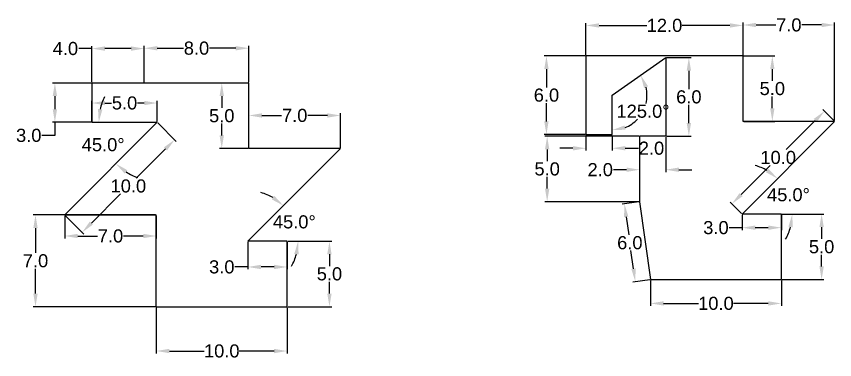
# Model space of a CAD drawing. Header units: millimetres. Extents: x 57 to 876, y -1 to 679.
# Drawn here: x 152.3 to 214.8, y 31.7 to 57.9 of the extents above; entities that cross this region are included whole.
import ezdxf

# ---------------------------------------------------------------- set-up
doc = ezdxf.new("R2010")
doc.units = ezdxf.units.MM
doc.header["$MEASUREMENT"] = 0
doc.styles.get("Standard").update_dxf_attribs({"font": 'arial.ttf'})
doc.dimstyles.get("Standard").update_dxf_attribs({"dimtxt": 1, "dimasz": 1, "dimexe": 0.18, "dimexo": 0.0625, "dimgap": 0.09, "dimtad": 0, "dimtih": 1, "dimtoh": 1, "dimdec": 1, "dimzin": 0, "dimdsep": 46, "dimtxsty": 'Standard', "dimcen": 0.09, "dimclre": 2, "dimclrt": 4, "dimadec": 1, "dimazin": 0, "dimtfac": 1, "dimtdec": 1, "dimtofl": 0, "dimtmove": 0, "dimatfit": 3, "dimfxl": 1, "dimtolj": 1, "dimtzin": 0, "dimarcsym": 0})

# ---------------------------------------------------------------- blocks, each defined once
blk = doc.blocks.new('*D15')
at = {"color": 2, "lineweight": -2, "transparency": 16777216}
for p, q in [((155.947, 42.724), (155.947, 41.001)), ((162.947, 42.724), (162.947, 41.001))]:
    blk.add_line(p, q, dxfattribs=at)
at = {"color": 0, "lineweight": -2, "transparency": 16777216}
for p, q in [((156.947, 41.181), (158.453, 41.181)), ((161.947, 41.181), (160.442, 41.181))]:
    blk.add_line(p, q, dxfattribs=at)
at = {"color": 0, "transparency": 16777216}
for points in [[(156.947, 41.347), (156.947, 41.014), (155.947, 41.181)], [(161.947, 41.347), (161.947, 41.014), (162.947, 41.181)]]:
    blk.add_solid(points, dxfattribs=at)
at = {"layer": 'Defpoints', "color": 0, "transparency": 16777216}
for p in [(155.947, 42.787), (162.947, 42.787), (162.947, 41.181)]:
    blk.add_point(p, dxfattribs=at)
at = {"color": 4, "transparency": 16777216, "insert": (159.447, 41.181), "char_height": 1, "attachment_point": 5}
blk.add_mtext('\\A1;7.0', dxfattribs=at)
blk = doc.blocks.new('*D16')
at = {"color": 2, "lineweight": -2, "transparency": 16777216}
for p, q in [((162.885, 42.787), (153.536, 42.787)), ((162.885, 35.787), (153.536, 35.787))]:
    blk.add_line(p, q, dxfattribs=at)
at = {"color": 0, "lineweight": -2, "transparency": 16777216}
for p, q in [((153.716, 41.787), (153.716, 39.888)), ((153.716, 36.787), (153.716, 38.686))]:
    blk.add_line(p, q, dxfattribs=at)
at = {"color": 0, "transparency": 16777216}
for points in [[(153.549, 41.787), (153.882, 41.787), (153.716, 42.787)], [(153.549, 36.787), (153.882, 36.787), (153.716, 35.787)]]:
    blk.add_solid(points, dxfattribs=at)
at = {"layer": 'Defpoints', "color": 0, "transparency": 16777216}
for p in [(153.716, 42.787), (162.947, 42.787), (162.947, 35.787)]:
    blk.add_point(p, dxfattribs=at)
at = {"color": 4, "transparency": 16777216, "insert": (153.716, 39.287), "char_height": 1, "attachment_point": 5}
blk.add_mtext('\\A1;7.0', dxfattribs=at)
blk = doc.blocks.new('*D17')
at = {"color": 2, "lineweight": -2, "transparency": 16777216}
for p, q in [((162.947, 35.724), (162.947, 32.222)), ((172.947, 35.724), (172.947, 32.222))]:
    blk.add_line(p, q, dxfattribs=at)
at = {"color": 0, "lineweight": -2, "transparency": 16777216}
for p, q in [((163.947, 32.402), (166.607, 32.402)), ((171.947, 32.402), (169.287, 32.402))]:
    blk.add_line(p, q, dxfattribs=at)
at = {"color": 0, "transparency": 16777216}
for points in [[(163.947, 32.569), (163.947, 32.235), (162.947, 32.402)], [(171.947, 32.569), (171.947, 32.235), (172.947, 32.402)]]:
    blk.add_solid(points, dxfattribs=at)
at = {"layer": 'Defpoints', "color": 0, "transparency": 16777216}
for p in [(162.947, 35.787), (172.947, 35.787), (172.947, 32.402)]:
    blk.add_point(p, dxfattribs=at)
at = {"color": 4, "transparency": 16777216, "insert": (167.947, 32.402), "char_height": 1, "attachment_point": 5}
blk.add_mtext('\\A1;10.0', dxfattribs=at)
blk = doc.blocks.new('*D18')
at = {"color": 2, "lineweight": -2, "transparency": 16777216}
for p, q in [((173.01, 40.787), (176.356, 40.787)), ((173.01, 35.787), (176.356, 35.787))]:
    blk.add_line(p, q, dxfattribs=at)
at = {"color": 0, "lineweight": -2, "transparency": 16777216}
for p, q in [((176.176, 39.787), (176.176, 38.888)), ((176.176, 36.787), (176.176, 37.686))]:
    blk.add_line(p, q, dxfattribs=at)
at = {"color": 0, "transparency": 16777216}
for points in [[(176.009, 39.787), (176.342, 39.787), (176.176, 40.787)], [(176.009, 36.787), (176.342, 36.787), (176.176, 35.787)]]:
    blk.add_solid(points, dxfattribs=at)
at = {"layer": 'Defpoints', "color": 0, "transparency": 16777216}
for p in [(172.947, 40.787), (176.176, 40.787), (172.947, 35.787)]:
    blk.add_point(p, dxfattribs=at)
at = {"color": 4, "transparency": 16777216, "insert": (176.176, 38.287), "char_height": 1, "attachment_point": 5}
blk.add_mtext('\\A1;5.0', dxfattribs=at)
blk = doc.blocks.new('*D19')
at = {"color": 2, "lineweight": -2, "transparency": 16777216}
for p, q in [((169.947, 40.724), (169.947, 38.638)), ((172.947, 40.724), (172.947, 38.638))]:
    blk.add_line(p, q, dxfattribs=at)
at = {"color": 0, "lineweight": -2, "transparency": 16777216}
for p, q in [((169.947, 38.818), (168.947, 38.818)), ((171.947, 38.818), (170.947, 38.818))]:
    blk.add_line(p, q, dxfattribs=at)
at = {"color": 0, "transparency": 16777216}
for points in [[(170.947, 38.984), (170.947, 38.651), (169.947, 38.818)], [(171.947, 38.984), (171.947, 38.651), (172.947, 38.818)]]:
    blk.add_solid(points, dxfattribs=at)
at = {"layer": 'Defpoints', "color": 0, "transparency": 16777216}
for p in [(169.947, 40.787), (172.947, 40.787), (169.947, 38.818)]:
    blk.add_point(p, dxfattribs=at)
at = {"color": 4, "transparency": 16777216, "insert": (167.949, 38.818), "char_height": 1, "attachment_point": 5}
blk.add_mtext('\\A1;3.0', dxfattribs=at)
blk = doc.blocks.new('*D20')
at = {"color": 2, "lineweight": -2, "transparency": 16777216}
for p, q in [((170.018, 47.921), (170.018, 50.561)), ((177.018, 47.921), (177.018, 50.561))]:
    blk.add_line(p, q, dxfattribs=at)
at = {"color": 0, "lineweight": -2, "transparency": 16777216}
for p, q in [((171.018, 50.381), (172.524, 50.381)), ((176.018, 50.381), (174.513, 50.381))]:
    blk.add_line(p, q, dxfattribs=at)
at = {"color": 0, "transparency": 16777216}
for points in [[(171.018, 50.548), (171.018, 50.215), (170.018, 50.381)], [(176.018, 50.548), (176.018, 50.215), (177.018, 50.381)]]:
    blk.add_solid(points, dxfattribs=at)
at = {"layer": 'Defpoints', "color": 0, "transparency": 16777216}
for p in [(170.018, 50.381), (170.018, 47.858), (177.018, 47.858)]:
    blk.add_point(p, dxfattribs=at)
at = {"color": 4, "transparency": 16777216, "insert": (173.518, 50.381), "char_height": 1, "attachment_point": 5}
blk.add_mtext('\\A1;7.0', dxfattribs=at)
blk = doc.blocks.new('*D21')
at = {"color": 2, "lineweight": -2, "transparency": 16777216}
for p, q in [((169.956, 52.858), (167.767, 52.858)), ((169.956, 47.858), (167.767, 47.858))]:
    blk.add_line(p, q, dxfattribs=at)
at = {"color": 0, "lineweight": -2, "transparency": 16777216}
for p, q in [((167.947, 51.858), (167.947, 50.959)), ((167.947, 48.858), (167.947, 49.757))]:
    blk.add_line(p, q, dxfattribs=at)
at = {"color": 0, "transparency": 16777216}
for points in [[(167.78, 51.858), (168.114, 51.858), (167.947, 52.858)], [(167.78, 48.858), (168.114, 48.858), (167.947, 47.858)]]:
    blk.add_solid(points, dxfattribs=at)
at = {"layer": 'Defpoints', "color": 0, "transparency": 16777216}
for p in [(167.947, 52.858), (170.018, 52.858), (170.018, 47.858)]:
    blk.add_point(p, dxfattribs=at)
at = {"color": 4, "transparency": 16777216, "insert": (167.947, 50.358), "char_height": 1, "attachment_point": 5}
blk.add_mtext('\\A1;5.0', dxfattribs=at)
blk = doc.blocks.new('*D22')
at = {"color": 2, "lineweight": -2, "transparency": 16777216}
for p, q in [((162.018, 52.921), (162.018, 55.694)), ((170.018, 52.921), (170.018, 55.694))]:
    blk.add_line(p, q, dxfattribs=at)
at = {"color": 0, "lineweight": -2, "transparency": 16777216}
for p, q in [((163.018, 55.514), (165.019, 55.514)), ((169.018, 55.514), (167.017, 55.514))]:
    blk.add_line(p, q, dxfattribs=at)
at = {"color": 0, "transparency": 16777216}
for points in [[(163.018, 55.68), (163.018, 55.347), (162.018, 55.514)], [(169.018, 55.68), (169.018, 55.347), (170.018, 55.514)]]:
    blk.add_solid(points, dxfattribs=at)
at = {"layer": 'Defpoints', "color": 0, "transparency": 16777216}
for p in [(162.018, 55.514), (162.018, 52.858), (170.018, 52.858)]:
    blk.add_point(p, dxfattribs=at)
at = {"color": 4, "transparency": 16777216, "insert": (166.018, 55.514), "char_height": 1, "attachment_point": 5}
blk.add_mtext('\\A1;8.0', dxfattribs=at)
blk = doc.blocks.new('*D23')
at = {"color": 2, "lineweight": -2, "transparency": 16777216}
for p, q in [((158.018, 52.921), (158.018, 55.667)), ((162.018, 52.921), (162.018, 55.667))]:
    blk.add_line(p, q, dxfattribs=at)
at = {"color": 0, "lineweight": -2, "transparency": 16777216}
for p, q in [((158.018, 55.487), (157.018, 55.487)), ((161.018, 55.487), (159.018, 55.487))]:
    blk.add_line(p, q, dxfattribs=at)
at = {"color": 0, "transparency": 16777216}
for points in [[(159.018, 55.654), (159.018, 55.32), (158.018, 55.487)], [(161.018, 55.654), (161.018, 55.32), (162.018, 55.487)]]:
    blk.add_solid(points, dxfattribs=at)
at = {"layer": 'Defpoints', "color": 0, "transparency": 16777216}
for p in [(158.018, 55.487), (158.018, 52.858), (162.018, 52.858)]:
    blk.add_point(p, dxfattribs=at)
at = {"color": 4, "transparency": 16777216, "insert": (155.999, 55.487), "char_height": 1, "attachment_point": 5}
blk.add_mtext('\\A1;4.0', dxfattribs=at)
blk = doc.blocks.new('*D24')
at = {"color": 2, "lineweight": -2, "transparency": 16777216}
for p, q in [((157.956, 52.858), (155.017, 52.858)), ((157.956, 49.858), (155.017, 49.858))]:
    blk.add_line(p, q, dxfattribs=at)
at = {"color": 0, "lineweight": -2, "transparency": 16777216}
for p, q in [((155.197, 51.858), (155.197, 50.858)), ((155.197, 49.858), (155.197, 48.858)), ((155.197, 48.858), (154.197, 48.858))]:
    blk.add_line(p, q, dxfattribs=at)
at = {"color": 0, "transparency": 16777216}
for points in [[(155.03, 51.858), (155.364, 51.858), (155.197, 52.858)], [(155.03, 50.858), (155.364, 50.858), (155.197, 49.858)]]:
    blk.add_solid(points, dxfattribs=at)
at = {"layer": 'Defpoints', "color": 0, "transparency": 16777216}
for p in [(158.018, 52.858), (155.197, 49.858), (158.018, 49.858)]:
    blk.add_point(p, dxfattribs=at)
at = {"color": 4, "transparency": 16777216, "insert": (153.199, 48.858), "char_height": 1, "attachment_point": 5}
blk.add_mtext('\\A1;3.0', dxfattribs=at)
blk = doc.blocks.new('*D25')
at = {"color": 2, "lineweight": -2, "transparency": 16777216}
for p, q in [((158.018, 49.921), (158.018, 51.511)), ((163.018, 49.921), (163.018, 51.511))]:
    blk.add_line(p, q, dxfattribs=at)
at = {"color": 0, "lineweight": -2, "transparency": 16777216}
for p, q in [((159.018, 51.331), (159.52, 51.331)), ((162.018, 51.331), (161.517, 51.331))]:
    blk.add_line(p, q, dxfattribs=at)
at = {"color": 0, "transparency": 16777216}
for points in [[(159.018, 51.498), (159.018, 51.165), (158.018, 51.331)], [(162.018, 51.498), (162.018, 51.165), (163.018, 51.331)]]:
    blk.add_solid(points, dxfattribs=at)
at = {"layer": 'Defpoints', "color": 0, "transparency": 16777216}
for p in [(163.018, 51.331), (158.018, 49.858), (163.018, 49.858)]:
    blk.add_point(p, dxfattribs=at)
at = {"color": 4, "transparency": 16777216, "insert": (160.518, 51.331), "char_height": 1, "attachment_point": 5}
blk.add_mtext('\\A1;5.0', dxfattribs=at)
blk = doc.blocks.new('*D26')
at = {"color": 2, "lineweight": -2, "transparency": 16777216}
for p, q in [((163.062, 49.814), (164.473, 48.403)), ((155.991, 42.743), (157.402, 41.332))]:
    blk.add_line(p, q, dxfattribs=at)
at = {"color": 0, "lineweight": -2, "transparency": 16777216}
for p, q in [((163.639, 47.823), (161.411, 45.595)), ((157.982, 42.166), (160.21, 44.394))]:
    blk.add_line(p, q, dxfattribs=at)
at = {"color": 0, "transparency": 16777216}
for points in [[(163.521, 47.941), (163.757, 47.705), (164.346, 48.53)], [(157.864, 42.284), (158.1, 42.048), (157.275, 41.459)]]:
    blk.add_solid(points, dxfattribs=at)
at = {"layer": 'Defpoints', "color": 0, "transparency": 16777216}
for p in [(163.018, 49.858), (164.346, 48.53), (155.947, 42.787)]:
    blk.add_point(p, dxfattribs=at)
at = {"color": 4, "transparency": 16777216, "insert": (160.81, 44.995), "char_height": 1, "attachment_point": 5}
blk.add_mtext('\\A1;10.0', dxfattribs=at)
blk = doc.blocks.new('*D27')
at = {"color": 0, "lineweight": -2, "transparency": 16777216}
for start, end in [(154.32809, 167.16404), (237.83596, 250.67191)]:
    blk.add_arc((163.018, 49.858), 4.473, start, end, dxfattribs=at)
at = {"color": 0, "transparency": 16777216}
for points in [[(158.823, 50.833), (158.491, 50.87), (158.545, 49.858)], [(160.533, 45.941), (160.741, 46.202), (159.855, 46.695)]]:
    blk.add_solid(points, dxfattribs=at)
at = {"layer": 'Defpoints', "color": 0, "transparency": 16777216}
for p in [(158.018, 49.858), (163.018, 49.858), (163.018, 49.858), (158.698, 48.7), (155.947, 42.787)]:
    blk.add_point(p, dxfattribs=at)
at = {"color": 4, "transparency": 16777216, "insert": (158.886, 48.146), "char_height": 1, "attachment_point": 5}
blk.add_mtext('\\A1;45.0°', dxfattribs=at)
blk = doc.blocks.new('*D28')
at = {"color": 2, "lineweight": -2, "transparency": 16777216}
blk.add_line((173.01, 40.787), (173.964, 40.787), dxfattribs=at)
at = {"color": 0, "lineweight": -2, "transparency": 16777216}
for start, end in [(59.97475, 74.94951), (330.05049, 345.02525)]:
    blk.add_arc((169.947, 40.787), 3.837, start, end, dxfattribs=at)
at = {"color": 0, "transparency": 16777216}
for points in [[(171.969, 44.241), (171.766, 43.977), (172.66, 43.5)], [(173.489, 39.817), (173.819, 39.774), (173.784, 40.787)]]:
    blk.add_solid(points, dxfattribs=at)
at = {"layer": 'Defpoints', "color": 0, "transparency": 16777216}
for p in [(177.018, 47.858), (173.653, 41.78), (169.947, 40.787), (169.947, 40.787), (172.947, 40.787)]:
    blk.add_point(p, dxfattribs=at)
at = {"color": 4, "transparency": 16777216, "insert": (173.492, 42.255), "char_height": 1, "attachment_point": 5}
blk.add_mtext('\\A1;45.0°', dxfattribs=at)
blk = doc.blocks.new('*D29')
at = {"color": 2, "lineweight": -2, "transparency": 16777216}
for p, q in [((195.717, 54.928), (192.578, 54.928)), ((195.717, 48.928), (192.578, 48.928))]:
    blk.add_line(p, q, dxfattribs=at)
at = {"color": 0, "lineweight": -2, "transparency": 16777216}
for p, q in [((192.758, 53.928), (192.758, 52.528)), ((192.758, 49.928), (192.758, 51.327))]:
    blk.add_line(p, q, dxfattribs=at)
at = {"color": 0, "transparency": 16777216}
for points in [[(192.591, 53.928), (192.924, 53.928), (192.758, 54.928)], [(192.591, 49.928), (192.924, 49.928), (192.758, 48.928)]]:
    blk.add_solid(points, dxfattribs=at)
at = {"layer": 'Defpoints', "color": 0, "transparency": 16777216}
for p in [(195.78, 54.928), (192.758, 48.928), (195.78, 48.928)]:
    blk.add_point(p, dxfattribs=at)
at = {"color": 4, "transparency": 16777216, "insert": (192.758, 51.928), "char_height": 1, "attachment_point": 5}
blk.add_mtext('\\A1;6.0', dxfattribs=at)
blk = doc.blocks.new('*D30')
at = {"color": 2, "lineweight": -2, "transparency": 16777216}
for p, q in [((195.78, 48.865), (195.78, 47.698)), ((197.78, 48.865), (197.78, 47.698))]:
    blk.add_line(p, q, dxfattribs=at)
at = {"color": 0, "lineweight": -2, "transparency": 16777216}
for p, q in [((194.78, 47.878), (193.78, 47.878)), ((198.78, 47.878), (199.78, 47.878))]:
    blk.add_line(p, q, dxfattribs=at)
at = {"color": 0, "transparency": 16777216}
for points in [[(194.78, 48.045), (194.78, 47.711), (195.78, 47.878)], [(198.78, 48.045), (198.78, 47.711), (197.78, 47.878)]]:
    blk.add_solid(points, dxfattribs=at)
at = {"layer": 'Defpoints', "color": 0, "transparency": 16777216}
for p in [(195.78, 48.928), (197.78, 48.928), (197.78, 47.878)]:
    blk.add_point(p, dxfattribs=at)
at = {"color": 4, "transparency": 16777216, "insert": (200.787, 47.878), "char_height": 1, "attachment_point": 5}
blk.add_mtext('\\A1;2.0', dxfattribs=at)
blk = doc.blocks.new('*D31')
at = {"color": 2, "lineweight": -2, "transparency": 16777216}
for p, q in [((201.938, 54.796), (203.821, 54.796)), ((201.938, 48.796), (203.821, 48.796))]:
    blk.add_line(p, q, dxfattribs=at)
at = {"color": 0, "lineweight": -2, "transparency": 16777216}
for p, q in [((203.641, 53.796), (203.641, 52.396)), ((203.641, 49.796), (203.641, 51.195))]:
    blk.add_line(p, q, dxfattribs=at)
at = {"color": 0, "transparency": 16777216}
for points in [[(203.474, 53.796), (203.808, 53.796), (203.641, 54.796)], [(203.474, 49.796), (203.808, 49.796), (203.641, 48.796)]]:
    blk.add_solid(points, dxfattribs=at)
at = {"layer": 'Defpoints', "color": 0, "transparency": 16777216}
for p in [(201.876, 54.796), (201.876, 48.796), (203.641, 48.796)]:
    blk.add_point(p, dxfattribs=at)
at = {"color": 4, "transparency": 16777216, "insert": (203.641, 51.796), "char_height": 1, "attachment_point": 5}
blk.add_mtext('\\A1;6.0', dxfattribs=at)
blk = doc.blocks.new('*D32')
at = {"color": 2, "lineweight": -2, "transparency": 16777216}
for p, q in [((199.876, 48.733), (199.876, 46.06)), ((201.876, 48.733), (201.876, 46.06))]:
    blk.add_line(p, q, dxfattribs=at)
at = {"color": 0, "lineweight": -2, "transparency": 16777216}
for p, q in [((198.876, 46.24), (197.876, 46.24)), ((202.876, 46.24), (203.876, 46.24))]:
    blk.add_line(p, q, dxfattribs=at)
at = {"color": 0, "transparency": 16777216}
for points in [[(198.876, 46.407), (198.876, 46.073), (199.876, 46.24)], [(202.876, 46.407), (202.876, 46.073), (201.876, 46.24)]]:
    blk.add_solid(points, dxfattribs=at)
at = {"layer": 'Defpoints', "color": 0, "transparency": 16777216}
for p in [(199.876, 48.796), (201.876, 48.796), (199.876, 46.24)]:
    blk.add_point(p, dxfattribs=at)
at = {"color": 4, "transparency": 16777216, "insert": (196.868, 46.24), "char_height": 1, "attachment_point": 5}
blk.add_mtext('\\A1;2.0', dxfattribs=at)
blk = doc.blocks.new('*D33')
at = {"color": 2, "lineweight": -2, "transparency": 16777216}
for p, q in [((199.813, 48.796), (192.633, 48.796)), ((199.813, 43.796), (192.633, 43.796))]:
    blk.add_line(p, q, dxfattribs=at)
at = {"color": 0, "lineweight": -2, "transparency": 16777216}
for p, q in [((192.813, 47.796), (192.813, 46.896)), ((192.813, 44.796), (192.813, 45.695))]:
    blk.add_line(p, q, dxfattribs=at)
at = {"color": 0, "transparency": 16777216}
for points in [[(192.647, 47.796), (192.98, 47.796), (192.813, 48.796)], [(192.647, 44.796), (192.98, 44.796), (192.813, 43.796)]]:
    blk.add_solid(points, dxfattribs=at)
at = {"layer": 'Defpoints', "color": 0, "transparency": 16777216}
for p in [(199.876, 48.796), (192.813, 43.796), (199.876, 43.796)]:
    blk.add_point(p, dxfattribs=at)
at = {"color": 4, "transparency": 16777216, "insert": (192.813, 46.296), "char_height": 1, "attachment_point": 5}
blk.add_mtext('\\A1;5.0', dxfattribs=at)
blk = doc.blocks.new('*D34')
at = {"color": 2, "lineweight": -2, "transparency": 16777216}
for p, q in [((195.78, 54.99), (195.78, 57.433)), ((207.78, 54.99), (207.78, 57.433))]:
    blk.add_line(p, q, dxfattribs=at)
at = {"color": 0, "lineweight": -2, "transparency": 16777216}
for p, q in [((196.78, 57.253), (200.44, 57.253)), ((206.78, 57.253), (203.12, 57.253))]:
    blk.add_line(p, q, dxfattribs=at)
at = {"color": 0, "transparency": 16777216}
for points in [[(196.78, 57.419), (196.78, 57.086), (195.78, 57.253)], [(206.78, 57.419), (206.78, 57.086), (207.78, 57.253)]]:
    blk.add_solid(points, dxfattribs=at)
at = {"layer": 'Defpoints', "color": 0, "transparency": 16777216}
for p in [(195.78, 57.253), (195.78, 54.928), (207.78, 54.928)]:
    blk.add_point(p, dxfattribs=at)
at = {"color": 4, "transparency": 16777216, "insert": (201.78, 57.253), "char_height": 1, "attachment_point": 5}
blk.add_mtext('\\A1;12.0', dxfattribs=at)
blk = doc.blocks.new('*D35')
at = {"color": 2, "lineweight": -2, "transparency": 16777216}
for p, q in [((207.842, 54.928), (210.199, 54.928)), ((207.842, 49.928), (210.199, 49.928))]:
    blk.add_line(p, q, dxfattribs=at)
at = {"color": 0, "lineweight": -2, "transparency": 16777216}
for p, q in [((210.019, 53.928), (210.019, 53.028)), ((210.019, 50.928), (210.019, 51.827))]:
    blk.add_line(p, q, dxfattribs=at)
at = {"color": 0, "transparency": 16777216}
for points in [[(209.853, 53.928), (210.186, 53.928), (210.019, 54.928)], [(209.853, 50.928), (210.186, 50.928), (210.019, 49.928)]]:
    blk.add_solid(points, dxfattribs=at)
at = {"layer": 'Defpoints', "color": 0, "transparency": 16777216}
for p in [(207.78, 54.928), (210.019, 54.928), (207.78, 49.928)]:
    blk.add_point(p, dxfattribs=at)
at = {"color": 4, "transparency": 16777216, "insert": (210.019, 52.428), "char_height": 1, "attachment_point": 5}
blk.add_mtext('\\A1;5.0', dxfattribs=at)
blk = doc.blocks.new('*D36')
at = {"color": 2, "lineweight": -2, "transparency": 16777216}
for p, q in [((207.78, 49.99), (207.78, 57.468)), ((214.78, 49.99), (214.78, 57.468))]:
    blk.add_line(p, q, dxfattribs=at)
at = {"color": 0, "lineweight": -2, "transparency": 16777216}
for p, q in [((208.78, 57.288), (210.285, 57.288)), ((213.78, 57.288), (212.274, 57.288))]:
    blk.add_line(p, q, dxfattribs=at)
at = {"color": 0, "transparency": 16777216}
for points in [[(208.78, 57.455), (208.78, 57.121), (207.78, 57.288)], [(213.78, 57.455), (213.78, 57.121), (214.78, 57.288)]]:
    blk.add_solid(points, dxfattribs=at)
at = {"layer": 'Defpoints', "color": 0, "transparency": 16777216}
for p in [(207.78, 57.288), (207.78, 49.928), (214.78, 49.928)]:
    blk.add_point(p, dxfattribs=at)
at = {"color": 4, "transparency": 16777216, "insert": (211.28, 57.288), "char_height": 1, "attachment_point": 5}
blk.add_mtext('\\A1;7.0', dxfattribs=at)
blk = doc.blocks.new('*D37')
at = {"color": 2, "lineweight": -2, "transparency": 16777216}
for p, q in [((207.709, 42.794), (207.709, 41.636)), ((210.709, 42.794), (210.709, 41.636))]:
    blk.add_line(p, q, dxfattribs=at)
at = {"color": 0, "lineweight": -2, "transparency": 16777216}
for p, q in [((207.709, 41.816), (206.709, 41.816)), ((209.709, 41.816), (208.709, 41.816))]:
    blk.add_line(p, q, dxfattribs=at)
at = {"color": 0, "transparency": 16777216}
for points in [[(208.709, 41.982), (208.709, 41.649), (207.709, 41.816)], [(209.709, 41.982), (209.709, 41.649), (210.709, 41.816)]]:
    blk.add_solid(points, dxfattribs=at)
at = {"layer": 'Defpoints', "color": 0, "transparency": 16777216}
for p in [(207.709, 42.857), (210.709, 42.857), (207.709, 41.816)]:
    blk.add_point(p, dxfattribs=at)
at = {"color": 4, "transparency": 16777216, "insert": (205.71, 41.816), "char_height": 1, "attachment_point": 5}
blk.add_mtext('\\A1;3.0', dxfattribs=at)
blk = doc.blocks.new('*D38')
at = {"color": 2, "lineweight": -2, "transparency": 16777216}
for p, q in [((210.771, 42.857), (213.964, 42.857)), ((210.771, 37.857), (213.964, 37.857))]:
    blk.add_line(p, q, dxfattribs=at)
at = {"color": 0, "lineweight": -2, "transparency": 16777216}
for p, q in [((213.784, 41.857), (213.784, 40.957)), ((213.784, 38.857), (213.784, 39.756))]:
    blk.add_line(p, q, dxfattribs=at)
at = {"color": 0, "transparency": 16777216}
for points in [[(213.618, 41.857), (213.951, 41.857), (213.784, 42.857)], [(213.618, 38.857), (213.951, 38.857), (213.784, 37.857)]]:
    blk.add_solid(points, dxfattribs=at)
at = {"layer": 'Defpoints', "color": 0, "transparency": 16777216}
for p in [(210.709, 42.857), (213.784, 42.857), (210.709, 37.857)]:
    blk.add_point(p, dxfattribs=at)
at = {"color": 4, "transparency": 16777216, "insert": (213.784, 40.357), "char_height": 1, "attachment_point": 5}
blk.add_mtext('\\A1;5.0', dxfattribs=at)
blk = doc.blocks.new('*D39')
at = {"color": 2, "lineweight": -2, "transparency": 16777216}
for p, q in [((200.709, 37.794), (200.709, 35.855)), ((210.709, 37.794), (210.709, 35.855))]:
    blk.add_line(p, q, dxfattribs=at)
at = {"color": 0, "lineweight": -2, "transparency": 16777216}
for p, q in [((201.709, 36.035), (204.369, 36.035)), ((209.709, 36.035), (207.049, 36.035))]:
    blk.add_line(p, q, dxfattribs=at)
at = {"color": 0, "transparency": 16777216}
for points in [[(201.709, 36.201), (201.709, 35.868), (200.709, 36.035)], [(209.709, 36.201), (209.709, 35.868), (210.709, 36.035)]]:
    blk.add_solid(points, dxfattribs=at)
at = {"layer": 'Defpoints', "color": 0, "transparency": 16777216}
for p in [(200.709, 37.857), (210.709, 37.857), (210.709, 36.035)]:
    blk.add_point(p, dxfattribs=at)
at = {"color": 4, "transparency": 16777216, "insert": (205.709, 36.035), "char_height": 1, "attachment_point": 5}
blk.add_mtext('\\A1;10.0', dxfattribs=at)
blk = doc.blocks.new('*D40')
at = {"color": 2, "lineweight": -2, "transparency": 16777216}
for p, q in [((199.814, 43.787), (198.536, 43.608)), ((200.647, 37.848), (199.37, 37.669))]:
    blk.add_line(p, q, dxfattribs=at)
at = {"color": 0, "lineweight": -2, "transparency": 16777216}
for p, q in [((198.854, 42.642), (199.047, 41.264)), ((199.409, 38.684), (199.216, 40.063))]:
    blk.add_line(p, q, dxfattribs=at)
at = {"color": 0, "transparency": 16777216}
for points in [[(199.019, 42.666), (198.689, 42.619), (198.715, 43.633)], [(199.574, 38.707), (199.244, 38.661), (199.548, 37.694)]]:
    blk.add_solid(points, dxfattribs=at)
at = {"layer": 'Defpoints', "color": 0, "transparency": 16777216}
for p in [(199.876, 43.796), (199.548, 37.694), (200.709, 37.857)]:
    blk.add_point(p, dxfattribs=at)
at = {"color": 4, "transparency": 16777216, "insert": (199.131, 40.663), "char_height": 1, "attachment_point": 5}
blk.add_mtext('\\A1;6.0', dxfattribs=at)
blk = doc.blocks.new('*D41')
at = {"color": 2, "lineweight": -2, "transparency": 16777216}
for p, q in [((214.736, 49.972), (213.873, 50.834)), ((207.665, 42.901), (206.802, 43.763))]:
    blk.add_line(p, q, dxfattribs=at)
at = {"color": 0, "lineweight": -2, "transparency": 16777216}
for p, q in [((213.294, 50), (211.066, 47.772)), ((207.637, 44.343), (209.865, 46.571))]:
    blk.add_line(p, q, dxfattribs=at)
at = {"color": 0, "transparency": 16777216}
for points in [[(213.176, 50.117), (213.411, 49.882), (214.001, 50.707)], [(207.519, 44.461), (207.755, 44.225), (206.93, 43.636)]]:
    blk.add_solid(points, dxfattribs=at)
at = {"layer": 'Defpoints', "color": 0, "transparency": 16777216}
for p in [(214.001, 50.707), (214.78, 49.928), (207.709, 42.857)]:
    blk.add_point(p, dxfattribs=at)
at = {"color": 4, "transparency": 16777216, "insert": (210.465, 47.171), "char_height": 1, "attachment_point": 5}
blk.add_mtext('\\A1;10.0', dxfattribs=at)
blk = doc.blocks.new('*D42')
at = {"color": 0, "lineweight": -2, "transparency": 16777216}
for start, end in [(346.34485, 13.34185), (291.65815, 316.57381)]:
    blk.add_arc((197.78, 51.928), 2.661, start, end, dxfattribs=at)
at = {"color": 0, "transparency": 16777216}
for points in [[(200.217, 52.474), (200.521, 52.61), (199.96, 53.454)], [(198.793, 49.291), (198.731, 49.618), (197.78, 49.266)]]:
    blk.add_solid(points, dxfattribs=at)
at = {"layer": 'Defpoints', "color": 0, "transparency": 16777216}
for p in [(201.876, 54.796), (197.78, 51.928), (197.78, 51.928), (199.549, 49.94), (197.78, 48.928)]:
    blk.add_point(p, dxfattribs=at)
at = {"color": 4, "transparency": 16777216, "insert": (200.14, 50.699), "char_height": 1, "attachment_point": 5}
blk.add_mtext('\\A1;125.0°', dxfattribs=at)
blk = doc.blocks.new('*D43')
at = {"color": 2, "lineweight": -2, "transparency": 16777216}
blk.add_line((210.771, 42.857), (211.724, 42.857), dxfattribs=at)
at = {"color": 0, "lineweight": -2, "transparency": 16777216}
for start, end in [(59.98357, 74.96714), (330.03286, 345.01643)]:
    blk.add_arc((207.709, 42.857), 3.835, start, end, dxfattribs=at)
at = {"color": 0, "transparency": 16777216}
for points in [[(209.729, 46.309), (209.526, 46.045), (210.42, 45.568)], [(211.248, 41.887), (211.578, 41.843), (211.544, 42.857)]]:
    blk.add_solid(points, dxfattribs=at)
at = {"layer": 'Defpoints', "color": 0, "transparency": 16777216}
for p in [(214.78, 49.928), (211.413, 43.849), (207.709, 42.857), (207.709, 42.857), (210.709, 42.857)]:
    blk.add_point(p, dxfattribs=at)
at = {"color": 4, "transparency": 16777216, "insert": (211.252, 44.324), "char_height": 1, "attachment_point": 5}
blk.add_mtext('\\A1;45.0°', dxfattribs=at)

msp = doc.modelspace()

# ---------------------------------------------------------------- linework, layer by layer
for p, q in [((207.78, 54.928), (195.78, 54.928)), ((195.78, 54.928), (195.78, 48.928)), ((197.78, 51.928), (201.876, 54.796)), ((201.876, 54.796), (201.876, 48.796)), ((207.78, 49.928), (207.78, 54.928)), ((162.018, 52.858), (158.018, 52.858)), ((158.018, 52.858), (158.018, 49.858)), ((170.018, 52.858), (162.018, 52.858)), ((170.018, 47.858), (170.018, 52.858)), ((197.78, 48.928), (197.78, 51.928)), ((163.018, 49.858), (155.947, 42.787)), ((158.018, 49.858), (163.018, 49.858)), ((207.709, 42.857), (214.78, 49.928)), ((214.78, 49.928), (207.78, 49.928)), ((195.78, 48.928), (197.78, 48.928)), ((201.876, 48.796), (199.876, 48.796)), ((199.876, 48.796), (199.876, 43.796)), ((169.947, 40.787), (177.018, 47.858)), ((177.018, 47.858), (170.018, 47.858)), ((199.876, 43.796), (200.709, 37.857)), ((155.947, 42.787), (162.947, 42.787)), ((162.947, 35.787), (162.947, 42.787)), ((210.709, 42.857), (207.709, 42.857)), ((210.709, 37.857), (210.709, 42.857)), ((172.947, 40.787), (169.947, 40.787)), ((172.947, 35.787), (172.947, 40.787)), ((200.709, 37.857), (210.709, 37.857)), ((162.947, 35.787), (172.947, 35.787))]:
    msp.add_line(p, q)

# ---------------------------------------------------------------- dimensions: what is measured, and where the dimension line sits
at = {"color": 32, "true_color": 0xcd6928}
for base, p1, p2, picture, middle in [((195.78, 57.253), (207.78, 54.928), (195.78, 54.928), '*D34', (201.78, 57.253)), ((207.78, 57.288), (214.78, 49.928), (207.78, 49.928), '*D36', (211.28, 57.288)), ((199.876, 46.24), (201.876, 48.796), (199.876, 48.796), '*D32', (196.868, 46.24)), ((207.709, 41.816), (210.709, 42.857), (207.709, 42.857), '*D37', (205.71, 41.816)), ((210.709, 36.035), (200.709, 37.857), (210.709, 37.857), '*D39', (205.709, 36.035))]:
    dim = msp.add_linear_dim(base=base, p1=p1, p2=p2, dimstyle='Standard', dxfattribs=at)
    dim.commit()
    dim.dimension.update_dxf_attribs({"geometry": picture, "text_midpoint": middle})
for base, p1, p2, picture, middle in [((158.018, 55.487), (162.018, 52.858), (158.018, 52.858), '*D23', (155.999, 55.487)), ((162.018, 55.514), (170.018, 52.858), (162.018, 52.858), '*D22', (166.018, 55.514)), ((163.018, 51.331), (158.018, 49.858), (163.018, 49.858), '*D25', (160.518, 51.331)), ((170.018, 50.381), (177.018, 47.858), (170.018, 47.858), '*D20', (173.518, 50.381)), ((197.78, 47.878), (195.78, 48.928), (197.78, 48.928), '*D30', (200.787, 47.878)), ((162.947, 41.181), (155.947, 42.787), (162.947, 42.787), '*D15', (159.447, 41.181)), ((169.947, 38.818), (172.947, 40.787), (169.947, 40.787), '*D19', (167.949, 38.818)), ((172.947, 32.402), (162.947, 35.787), (172.947, 35.787), '*D17', (167.947, 32.402))]:
    dim = msp.add_linear_dim(base=base, p1=p1, p2=p2, dimstyle='Standard')
    dim.commit()
    dim.dimension.update_dxf_attribs({"geometry": picture, "text_midpoint": middle})
for base, p1, p2, picture, middle in [((192.758, 48.928), (195.78, 54.928), (195.78, 48.928), '*D29', (192.758, 51.928)), ((203.641, 48.796), (201.876, 54.796), (201.876, 48.796), '*D31', (203.641, 51.796)), ((192.813, 43.796), (199.876, 48.796), (199.876, 43.796), '*D33', (192.813, 46.296)), ((213.784, 42.857), (210.709, 37.857), (210.709, 42.857), '*D38', (213.784, 40.357))]:
    dim = msp.add_linear_dim(base=base, p1=p1, p2=p2, angle=90, dimstyle='Standard', dxfattribs=at)
    dim.commit()
    dim.dimension.update_dxf_attribs({"geometry": picture, "text_midpoint": middle})
for base, line1, line2, picture, middle in [((199.549, 49.94), ((197.78, 51.928), (201.876, 54.796)), ((197.78, 48.928), (197.78, 51.928)), '*D42', (200.14, 50.699)), ((211.413, 43.849), ((207.709, 42.857), (214.78, 49.928)), ((210.709, 42.857), (207.709, 42.857)), '*D43', (211.252, 44.324))]:
    dim = msp.add_angular_dim_2l(base=base, line1=line1, line2=line2, dimstyle='Standard', dxfattribs=at)
    dim.commit()
    dim.dimension.update_dxf_attribs({"geometry": picture, "text_midpoint": middle})
for base, p1, p2, picture, middle in [((210.019, 54.928), (207.78, 49.928), (207.78, 54.928), '*D35', (210.019, 52.428)), ((155.197, 49.858), (158.018, 52.858), (158.018, 49.858), '*D24', (153.199, 48.858)), ((167.947, 52.858), (170.018, 47.858), (170.018, 52.858), '*D21', (167.947, 50.358)), ((153.716, 42.787), (162.947, 35.787), (162.947, 42.787), '*D16', (153.716, 39.287)), ((176.176, 40.787), (172.947, 35.787), (172.947, 40.787), '*D18', (176.176, 38.287))]:
    dim = msp.add_linear_dim(base=base, p1=p1, p2=p2, angle=90, dimstyle='Standard')
    dim.commit()
    dim.dimension.update_dxf_attribs({"geometry": picture, "text_midpoint": middle})
for base, line1, line2, picture, middle in [((158.698, 48.7), ((158.018, 49.858), (163.018, 49.858)), ((163.018, 49.858), (155.947, 42.787)), '*D27', (158.886, 48.146)), ((173.653, 41.78), ((172.947, 40.787), (169.947, 40.787)), ((169.947, 40.787), (177.018, 47.858)), '*D28', (173.492, 42.255))]:
    dim = msp.add_angular_dim_2l(base=base, line1=line1, line2=line2, dimstyle='Standard')
    dim.commit()
    dim.dimension.update_dxf_attribs({"geometry": picture, "text_midpoint": middle})
for p1, p2, distance, picture, middle in [((207.709, 42.857), (214.78, 49.928), 1.102, '*D41', (210.465, 47.171)), ((199.876, 43.796), (200.709, 37.857), -1.172, '*D40', (199.131, 40.663))]:
    dim = msp.add_aligned_dim(p1=p1, p2=p2, distance=distance, dimstyle='Standard', dxfattribs=at)
    dim.commit()
    dim.dimension.update_dxf_attribs({"geometry": picture, "text_midpoint": middle})
dim = msp.add_aligned_dim(p1=(155.947, 42.787), p2=(163.018, 49.858), distance=-1.878, dimstyle='Standard')
dim.commit()
dim.dimension.update_dxf_attribs({"geometry": '*D26', "text_midpoint": (160.81, 44.995)})

doc.saveas('drawing.dxf')
